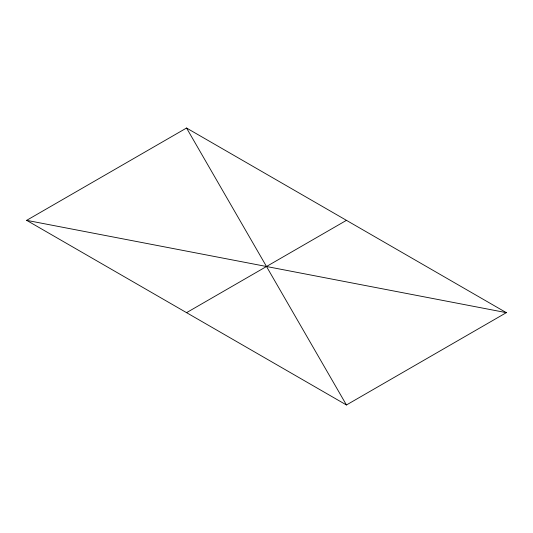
<?xml version="1.0" encoding="UTF-8"?>
<svg xmlns="http://www.w3.org/2000/svg" width="533" height="533" viewBox="0 0 533 533"><rect width="100%" height="100%" fill="white"/><g stroke="black" fill="none" stroke-linecap="round" stroke-linejoin="round"><path stroke-width="0.8" d="M26.65 220.342L186.55 128.027L506.35 312.658L346.45 404.973L26.65 220.342L506.35 312.658M186.55 312.658L346.45 220.342M186.55 128.027L346.45 404.973"/></g></svg>
